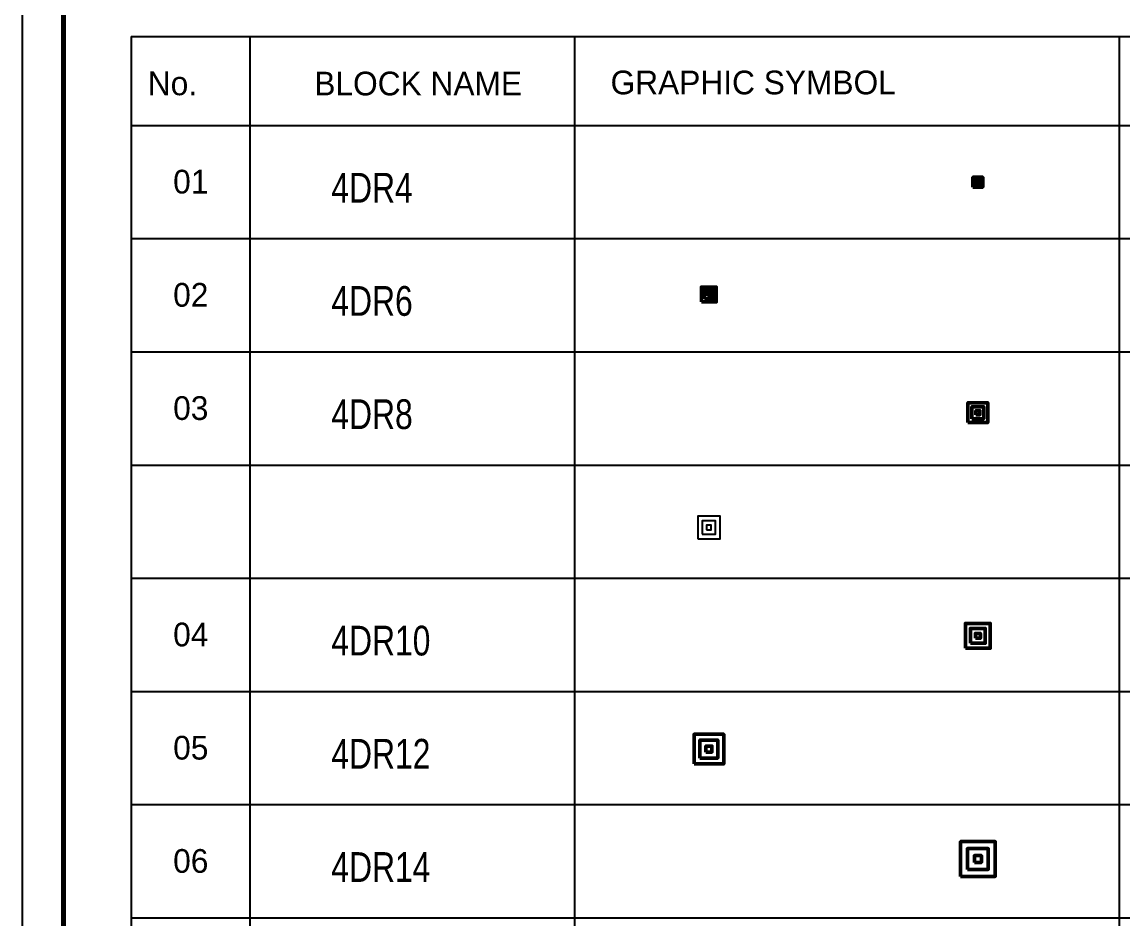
# Model space of a CAD drawing. Header units: millimetres. Extents: x -21221 to 1625077, y -149981 to 356550.
# Drawn here: x 266178 to 268400, y 145863 to 147671 of the extents above; entities that cross this region are included whole.
import ezdxf
from ezdxf.enums import TextEntityAlignment as Align

# ---------------------------------------------------------------- set-up
doc = ezdxf.new("R2010")
doc.units = ezdxf.units.MM
doc.header["$LTSCALE"] = 1000
doc.header["$MEASUREMENT"] = 0
doc.layers.get('0').update_dxf_attribs({"linetype": 'CONTINUOUS'})
for name, color, linetype in [('150-FRAM-PLAN-0-2', 150, 'CONTINUOUS'), ('200-FRAME-PLAN-1-0-0-6', 200, 'CONTINUOUS'), ('4-TEXT-HVAC', 4, 'CONTINUOUS'), ('40-REFERENCE-DRAWINGS-0-35', 40, 'CONTINUOUS'), ('43-REFERENCE-0-33', 43, 'CONTINUOUS'), ('70-FRAM-DETAIL-0-45', 70, 'CONTINUOUS')]:
    doc.layers.add(name, color=color, linetype=linetype)
doc.layers.add('6-RETURN-DUCT', color=6, linetype='CONTINUOUS', lineweight=50)
doc.styles.add('STENCIL', font='stencil.shx')
doc.styles.add('style2', font='stencil.shx')

# ---------------------------------------------------------------- blocks, each defined once
blk = doc.blocks.new('4DR4')
at = {"color": 13}
for points in [[(0, 75, 0, 21.4, 0), (0, 127, 0, 0, 0), (0, 147, 0, 0, 0), (11, 158, 0, 0, 0), (-11, 158, 0, 0, 0), (0, 169, 0, 0, 0), (0, 195, 0, 0, 0)], [(-75, 0, 0, 21.4, 0), (-127, 0, 0, 0, 0), (-147, 0, 0, 0, 0), (-158, -11, 0, 0, 0), (-158, 11, 0, 0, 0), (-169, 0, 0, 0, 0), (-195, 0, 0, 0, 0)], [(75, 0, 0, 21.4, 0), (127, 0, 0, 0, 0), (147, 0, 0, 0, 0), (158, -11, 0, 0, 0), (158, 11, 0, 0, 0), (169, 0, 0, 0, 0), (195, 0, 0, 0, 0)], [(0, -75, 0, 21.4, 0), (0, -127, 0, 0, 0), (0, -147, 0, 0, 0), (11, -158, 0, 0, 0), (-11, -158, 0, 0, 0), (0, -169, 0, 0, 0), (0, -195, 0, 0, 0)]]:
    blk.add_lwpolyline(points, format="xyseb", dxfattribs=at)
at = {"color": 12}
blk.add_lwpolyline([(-50, -50), (50, -50), (50, 50), (-50, 50)], close=True, dxfattribs=at)
at = {"color": 13}
for points in [[(-30, -30), (30, -30), (30, 30), (-30, 30)], [(-10, -10), (10, -10), (10, 10), (-10, 10)]]:
    blk.add_lwpolyline(points, close=True, dxfattribs=at)
blk = doc.blocks.new('4DR6')
at = {"color": 13}
for points in [[(0, 112, 0, 32.1, 0), (0, 191, 0, 0, 0), (0, 221, 0, 0, 0), (16, 237, 0, 0, 0), (-16, 237, 0, 0, 0), (0, 253, 0, 0, 0), (0, 293, 0, 0, 0)], [(-112, 0, 0, 32.1, 0), (-191, 0, 0, 0, 0), (-221, 0, 0, 0, 0), (-237, -16, 0, 0, 0), (-237, 16, 0, 0, 0), (-253, 0, 0, 0, 0), (-293, 0, 0, 0, 0)], [(112, 0, 0, 32.1, 0), (191, 0, 0, 0, 0), (221, 0, 0, 0, 0), (237, -16, 0, 0, 0), (237, 16, 0, 0, 0), (253, 0, 0, 0, 0), (293, 0, 0, 0, 0)], [(0, -112, 0, 32.1, 0), (0, -191, 0, 0, 0), (0, -221, 0, 0, 0), (16, -237, 0, 0, 0), (-16, -237, 0, 0, 0), (0, -253, 0, 0, 0), (0, -293, 0, 0, 0)]]:
    blk.add_lwpolyline(points, format="xyseb", dxfattribs=at)
at = {"color": 12}
blk.add_lwpolyline([(-75, -75), (75, -75), (75, 75), (-75, 75)], close=True, dxfattribs=at)
at = {"color": 13}
for points in [[(-45, -45), (45, -45), (45, 45), (-45, 45)], [(-15, -15), (15, -15), (15, 15), (-15, 15)]]:
    blk.add_lwpolyline(points, close=True, dxfattribs=at)
blk = doc.blocks.new('4DR8')
at = {"color": 13}
for points in [[(0, 138, 0, 32.1, 0), (0, 216, 0, 0, 0), (0, 246, 0, 0, 0), (16, 262, 0, 0, 0), (-16, 262, 0, 0, 0), (0, 278, 0, 0, 0), (0, 318, 0, 0, 0)], [(-138, 0, 0, 32.1, 0), (-216, 0, 0, 0, 0), (-246, 0, 0, 0, 0), (-262, -16, 0, 0, 0), (-262, 16, 0, 0, 0), (-278, 0, 0, 0, 0), (-318, 0, 0, 0, 0)], [(138, 0, 0, 32.1, 0), (216, 0, 0, 0, 0), (246, 0, 0, 0, 0), (262, -16, 0, 0, 0), (262, 16, 0, 0, 0), (278, 0, 0, 0, 0), (318, 0, 0, 0, 0)], [(0, -138, 0, 32.1, 0), (0, -216, 0, 0, 0), (0, -246, 0, 0, 0), (16, -262, 0, 0, 0), (-16, -262, 0, 0, 0), (0, -278, 0, 0, 0), (0, -318, 0, 0, 0)]]:
    blk.add_lwpolyline(points, format="xyseb", dxfattribs=at)
at = {"color": 12}
blk.add_lwpolyline([(-100, -100), (100, -100), (100, 100), (-100, 100)], close=True, dxfattribs=at)
at = {"color": 13}
for points in [[(-60, -60), (60, -60), (60, 60), (-60, 60)], [(-20, -20), (20, -20), (20, 20), (-20, 20)]]:
    blk.add_lwpolyline(points, close=True, dxfattribs=at)
blk = doc.blocks.new('4DR10')
at = {"color": 13}
for points in [[(0, 169, 0, 37.4, 0), (0, 260, 0, 0, 0), (0, 295, 0, 0, 0), (19, 314, 0, 0, 0), (-19, 314, 0, 0, 0), (0, 332, 0, 0, 0), (0, 379, 0, 0, 0)], [(-169, 0, 0, 37.4, 0), (-260, 0, 0, 0, 0), (-295, 0, 0, 0, 0), (-314, -19, 0, 0, 0), (-314, 19, 0, 0, 0), (-332, 0, 0, 0, 0), (-379, 0, 0, 0, 0)], [(169, 0, 0, 37.4, 0), (260, 0, 0, 0, 0), (295, 0, 0, 0, 0), (314, -19, 0, 0, 0), (314, 19, 0, 0, 0), (332, 0, 0, 0, 0), (379, 0, 0, 0, 0)], [(0, -169, 0, 37.4, 0), (0, -260, 0, 0, 0), (0, -295, 0, 0, 0), (19, -314, 0, 0, 0), (-19, -314, 0, 0, 0), (0, -332, 0, 0, 0), (0, -379, 0, 0, 0)]]:
    blk.add_lwpolyline(points, format="xyseb", dxfattribs=at)
at = {"color": 12}
blk.add_lwpolyline([(-125, -125), (125, -125), (125, 125), (-125, 125)], close=True, dxfattribs=at)
at = {"color": 13}
for points in [[(-75, -75), (75, -75), (75, 75), (-75, 75)], [(-25, -25), (25, -25), (25, 25), (-25, 25)]]:
    blk.add_lwpolyline(points, close=True, dxfattribs=at)
blk = doc.blocks.new('4DR12')
at = {"color": 13}
for points in [[(0, 250, 0, 85.5, 0), (0, 459, 0, 0, 0), (0, 587, 0, 0, 0), (-43, 630, 0, 0, 0), (43, 630, 0, 0, 0), (0, 672, 0, 0, 0), (0, 801, 0, 0, 0)], [(-250, 0, 0, 85.5, 0), (-459, 0, 0, 0, 0), (-587, 0, 0, 0, 0), (-630, -43, 0, 0, 0), (-630, 43, 0, 0, 0), (-672, 0, 0, 0, 0), (-801, 0, 0, 0, 0)], [(250, 0, 0, 85.5, 0), (459, 0, 0, 0, 0), (587, 0, 0, 0, 0), (630, -43, 0, 0, 0), (630, 43, 0, 0, 0), (672, 0, 0, 0, 0), (801, 0, 0, 0, 0)], [(0, -250, 0, 85.5, 0), (0, -459, 0, 0, 0), (0, -587, 0, 0, 0), (-43, -630, 0, 0, 0), (43, -630, 0, 0, 0), (0, -672, 0, 0, 0), (0, -801, 0, 0, 0)]]:
    blk.add_lwpolyline(points, format="xyseb", dxfattribs=at)
at = {"color": 12}
blk.add_lwpolyline([(-150, -150), (150, -150), (150, 150), (-150, 150)], close=True, dxfattribs=at)
at = {"color": 13}
for points in [[(-90, -90), (90, -90), (90, 90), (-90, 90)], [(-30, -30), (30, -30), (30, 30), (-30, 30)]]:
    blk.add_lwpolyline(points, close=True, dxfattribs=at)
blk = doc.blocks.new('4DR14')
at = {"color": 13}
for points in [[(0, 247, 0, 48.1, 0), (0, 365, 0, 0, 0), (0, 410, 0, 0, 0), (24, 434, 0, 0, 0), (-24, 434, 0, 0, 0), (0, 458, 0, 0, 0), (0, 518, 0, 0, 0)], [(-231, 16, 0, 48.1, 0), (-349, 16, 0, 0, 0), (-394, 16, 0, 0, 0), (-418, -8, 0, 0, 0), (-418, 40, 0, 0, 0), (-442, 16, 0, 0, 0), (-502, 16, 0, 0, 0)], [(231, 16, 0, 48.1, 0), (349, 16, 0, 0, 0), (394, 16, 0, 0, 0), (418, -8, 0, 0, 0), (418, 40, 0, 0, 0), (442, 16, 0, 0, 0), (502, 16, 0, 0, 0)], [(0, -215, 0, 48.1, 0), (0, -332, 0, 0, 0), (0, -377, 0, 0, 0), (24, -401, 0, 0, 0), (-24, -401, 0, 0, 0), (0, -426, 0, 0, 0), (0, -485, 0, 0, 0)]]:
    blk.add_lwpolyline(points, format="xyseb", dxfattribs=at)
at = {"color": 12}
blk.add_lwpolyline([(-175, -159), (175, -159), (175, 191), (-175, 191)], close=True, dxfattribs=at)
at = {"color": 13}
for points in [[(-105, -89), (105, -89), (105, 121), (-105, 121)], [(-35, -19), (35, -19), (35, 51), (-35, 51)]]:
    blk.add_lwpolyline(points, close=True, dxfattribs=at)
blk = doc.blocks.new('4DR9')
at = {"color": 13}
for points in [[(4, 155, 0, 36.1, 0), (4, 243, 0, 0, 0), (4, 276, 0, 0, 0), (22, 294, 0, 0, 0), (-14, 294, 0, 0, 0), (4, 312, 0, 0, 0), (4, 357, 0, 0, 0)], [(-151, 0, 0, 36.1, 0), (-239, 0, 0, 0, 0), (-272, 0, 0, 0, 0), (-290, -18, 0, 0, 0), (-290, 18, 0, 0, 0), (-308, 0, 0, 0, 0), (-353, 0, 0, 0, 0)], [(159, 0, 0, 36.1, 0), (247, 0, 0, 0, 0), (281, 0, 0, 0, 0), (299, -18, 0, 0, 0), (299, 18, 0, 0, 0), (317, 0, 0, 0, 0), (362, 0, 0, 0, 0)], [(4, -155, 0, 36.1, 0), (4, -243, 0, 0, 0), (4, -276, 0, 0, 0), (22, -294, 0, 0, 0), (-14, -294, 0, 0, 0), (4, -312, 0, 0, 0), (4, -357, 0, 0, 0)]]:
    blk.add_lwpolyline(points, format="xyseb", dxfattribs=at)
at = {"color": 12}
blk.add_lwpolyline([(-108, -113), (117, -113), (117, 113), (-108, 113)], close=True, dxfattribs=at)
at = {"color": 13}
for points in [[(-63, -68), (72, -68), (72, 68), (-63, 68)], [(-18, -23), (27, -23), (27, 23), (-18, 23)]]:
    blk.add_lwpolyline(points, close=True, dxfattribs=at)

msp = doc.modelspace()

# ---------------------------------------------------------------- linework, layer by layer
at = {"layer": '150-FRAM-PLAN-0-2'}
msp.add_lwpolyline([(271770.7, 149893.4), (266178.4, 149893.4), (266178.4, 141860.3), (271770.7, 141860.3)], close=True, dxfattribs=at)
at = {"layer": '200-FRAME-PLAN-1-0-0-6', "const_width": 10.5}
msp.add_lwpolyline([(271687, 149809.7), (266262.1, 149809.7), (266262.1, 141944), (271687, 141944)], close=True, dxfattribs=at)
at = {"layer": '70-FRAM-DETAIL-0-45'}
for p, q in [((266398.7, 147641.4), (266398.7, 142147.6)), ((266398.7, 147641.4), (271549, 147641.4)), ((266637.8, 147641.4), (266637.8, 142147.6)), ((267293.6, 142147.6), (267293.6, 147641.4)), ((268392.4, 142147.6), (268392.4, 147641.4)), ((266398.7, 147462.5), (271549, 147462.5))]:
    msp.add_line(p, q, dxfattribs=at)
at = {"layer": '70-FRAM-DETAIL-0-45', "color": 9}
for p, q in [((266398.7, 147234.2), (271549, 147234.2)), ((266398.7, 147006), (271549, 147006)), ((266398.7, 146777.7), (271549, 146777.7)), ((266398.7, 146549.5), (271549, 146549.5)), ((266398.7, 146321.2), (271549, 146321.2)), ((266398.7, 146093), (271549, 146093)), ((266398.7, 145864.7), (271549, 145864.7))]:
    msp.add_line(p, q, dxfattribs=at)

# ---------------------------------------------------------------- block references
at = {"layer": '150-FRAM-PLAN-0-2', "xscale": 0.2000000000116415, "yscale": 0.2000000000116415, "zscale": 0.2}
msp.add_blockref('4DR9', (267563.3, 146651.8), dxfattribs=at)
at = {"layer": '6-RETURN-DUCT', "xscale": 0.2000000000116415, "yscale": 0.2000000000116415, "zscale": 0.2}
for name, p in [('4DR4', (268106.9, 147347.9)), ('4DR6', (267564.1, 147121.5)), ('4DR8', (268106.9, 146883.1)), ('4DR10', (268106.9, 146433.3)), ('4DR12', (267564.2, 146205)), ('4DR14', (268106.9, 145980.2))]:
    msp.add_blockref(name, p, dxfattribs=at)

# ---------------------------------------------------------------- texts
at = {"layer": '4-TEXT-HVAC', "color": 4, "style": 'style2', "width": 0.8}
for s, p in [('4DR4', (266802.6, 147306.7)), ('4DR6', (266802.6, 147078.5)), ('4DR8', (266802.6, 146850.2)), ('4DR10', (266802.6, 146393.7)), ('4DR12', (266802.6, 146165.5)), ('4DR14', (266802.6, 145937.2))]:
    msp.add_text(s, height=60, dxfattribs=at).set_placement(p)
at = {"layer": '40-REFERENCE-DRAWINGS-0-35', "lineweight": 35, "style": 'STENCIL'}
for s, height, p in [('No.', 47.81, (266481.9, 147546.8)), ('BLOCK NAME', 47.81, (266977.7, 147546.8)), ('GRAPHIC SYMBOL', 47.812, (267653.6, 147548.9))]:
    msp.add_text(s, height=height, dxfattribs=at).set_placement(p, align=Align.MIDDLE)
at = {"layer": '43-REFERENCE-0-33', "color": 4, "style": 'STENCIL'}
for s, p in [('01', (266518.9, 147349)), ('02', (266518.9, 147120.8)), ('03', (266518.9, 146892.5)), ('04', (266518.9, 146436)), ('05', (266518.9, 146207.8)), ('06', (266518.9, 145979.5))]:
    msp.add_text(s, height=47.81, dxfattribs=at).set_placement(p, align=Align.MIDDLE)

doc.saveas('drawing.dxf')
